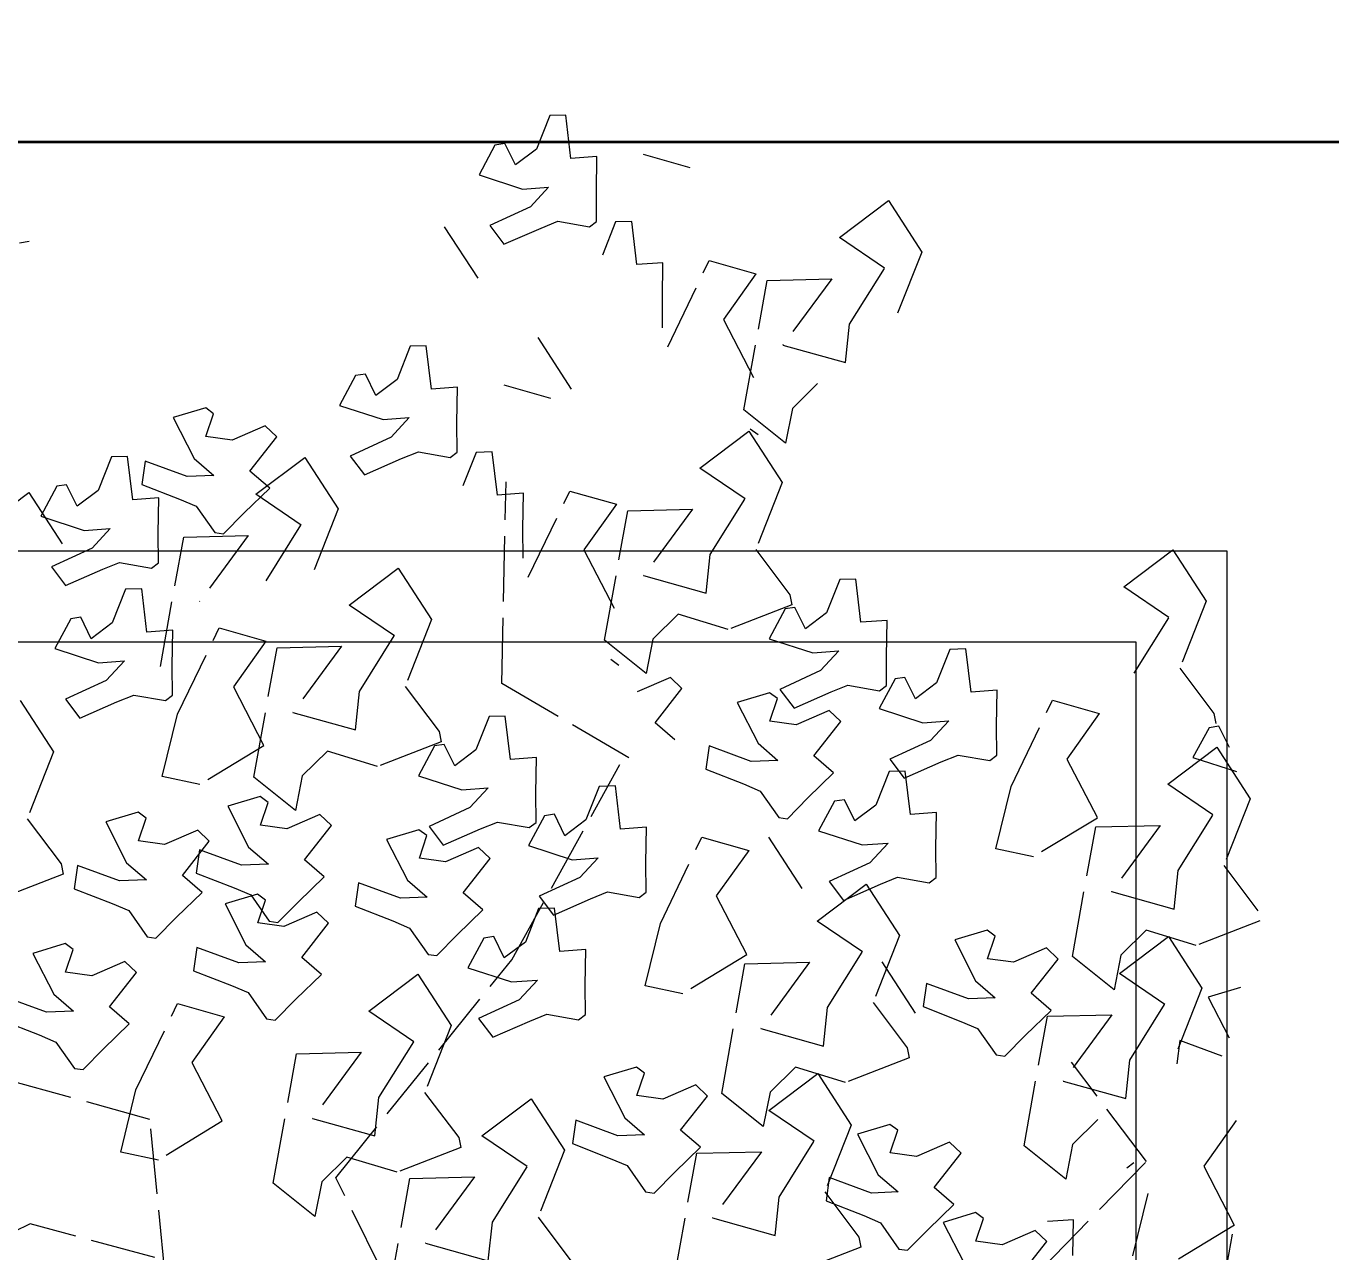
# Model space of a CAD drawing. Header units: inches. Extents: x -137722 to 81594, y -22256 to -1207.
# Drawn here: x -65954.49 to -65941.72, y -7467.38 to -7455.39 of the extents above; entities that cross this region are included whole.
import ezdxf

# ---------------------------------------------------------------- set-up
doc = ezdxf.new("R2010")
doc.units = ezdxf.units.IN
doc.header["$LTSCALE"] = 0.05
doc.header["$MEASUREMENT"] = 0
doc.header["$PDMODE"] = 3
doc.header["$PDSIZE"] = -4
doc.linetypes.add('ACAD_ISO02W100', pattern=[15, 12, -3])
doc.linetypes.add('DASHED2', pattern=[0.375, 0.25, -0.125])
doc.layers.get('Defpoints').update_dxf_attribs({"linetype": 'DASHED2'})
for name, color, linetype, lineweight in [('A-ELEVATION', 191, 'Continuous', 15), ('aceras', 31, 'Continuous', 5), ('WALL', 7, 'Continuous', 35)]:
    doc.layers.add(name, color=color, linetype=linetype, lineweight=lineweight)
doc.layers.add('A-TREES', color=84, linetype='Continuous', lineweight=0, transparency=0.6)
doc.layers.add('Civil Dimension - Text', color=7, linetype='Continuous')
doc.styles.add('9-128OF1-4', font='stylu.ttf')
doc.dimstyles.new('DIM 1-4', dxfattribs={"dimtxt": 3.0792, "dimasz": 1.82, "dimexe": 1.82, "dimexo": 0, "dimgap": 0.09, "dimtad": 0, "dimzin": 0, "dimdsep": 46, "dimlunit": 4, "dimtxsty": '9-128OF1-4', "dimblk": 'ARCHTICK', "dimcen": 1.8125, "dimdle": 1.82, "dimclrd": 8, "dimclre": 8, "dimadec": 0, "dimazin": 0, "dimtfac": 1, "dimtofl": 0, "dimtmove": 0, "dimatfit": 3, "dimldrblk": 'OPEN90', "dimfxl": 1, "dimtolj": 1, "dimtzin": 0, "dimlwd": -1, "dimarcsym": 0})

# ---------------------------------------------------------------- blocks, each defined once
blk = doc.blocks.new('A$C78ED2221')
at = {"layer": 'A-ELEVATION', "color": 6}
blk.add_lwpolyline([(0.8589, 3.6749), (0.8589, 1.8012), (2.7006, 1.8012), (2.7006, 3.6749)], close=True, dxfattribs=at)
at = {"layer": 'A-ELEVATION', "color": 1}
blk.add_lwpolyline([(0.9422, 3.5916), (0.9422, 1.8845), (2.6173, 1.8845), (2.6173, 3.5916)], close=True, dxfattribs=at)
at = {"layer": 'A-TREES', "color": 82, "linetype": 'ACAD_ISO02W100', "ltscale": 0.1}
for p, q in [((2.0846, 2.8971), (2.0157, 3.04)), ((2.1803, 2.7875), (2.2254, 2.9514)), ((2.7205, 2.9432), (2.7544, 2.8983)), ((2.2711, 2.9234), (2.2576, 2.8888)), ((2.2783, 2.882), (2.2925, 2.9205)), ((2.4048, 2.8668), (2.3823, 2.9253)), ((2.5638, 2.9063), (2.5167, 2.8757)), ((2.984, 2.8979), (2.9826, 2.907)), ((2.0538, 2.783), (2.0846, 2.8971)), ((2.3322, 2.8946), (2.2949, 2.8755)), ((2.3412, 2.865), (2.3322, 2.8946)), ((2.4554, 2.8999), (2.4141, 2.8688)), ((2.5167, 2.8757), (2.4554, 2.8999)), ((2.7544, 2.8983), (2.7073, 2.8677)), ((2.2576, 2.8888), (2.2511, 2.8736)), ((2.2793, 2.8574), (2.2783, 2.882)), ((2.7326, 2.8874), (2.7196, 2.8475)), ((2.7599, 2.8728), (2.7326, 2.8874)), ((2.2511, 2.8736), (2.227, 2.8566)), ((2.2949, 2.8755), (2.2793, 2.8574)), ((2.4141, 2.8688), (2.4048, 2.8668)), ((2.6113, 2.8745), (2.5984, 2.8346)), ((2.6386, 2.8599), (2.6113, 2.8745)), ((2.6862, 2.8776), (2.669, 2.8646)), ((2.7034, 2.8403), (2.6862, 2.8776)), ((2.7612, 2.8637), (2.7599, 2.8728)), ((2.227, 2.8566), (2.2259, 2.8487)), ((2.3117, 2.8407), (2.3151, 2.8646)), ((2.3151, 2.8646), (2.3357, 2.8576)), ((2.3357, 2.8576), (2.3412, 2.865)), ((2.3915, 2.8567), (2.378, 2.8221)), ((2.4128, 2.8537), (2.3915, 2.8567)), ((2.5649, 2.8647), (2.5477, 2.8517)), ((2.5821, 2.8274), (2.5649, 2.8647)), ((2.64, 2.8508), (2.6386, 2.8599)), ((2.669, 2.8646), (2.6839, 2.8306)), ((2.7417, 2.8541), (2.7612, 2.8637)), ((2.2259, 2.8487), (2.245, 2.8298)), ((2.3987, 2.8152), (2.4128, 2.8537)), ((2.5477, 2.8517), (2.5626, 2.8177)), ((2.6204, 2.8412), (2.64, 2.8508)), ((2.7196, 2.8475), (2.7214, 2.8237)), ((2.7562, 2.8348), (2.7417, 2.8541)), ((2.3249, 2.8105), (2.3117, 2.8407)), ((2.5984, 2.8346), (2.6002, 2.8108)), ((2.635, 2.8219), (2.6204, 2.8412)), ((2.7214, 2.8237), (2.7034, 2.8403)), ((2.7869, 2.8227), (2.7562, 2.8348)), ((2.245, 2.8298), (2.2677, 2.8064)), ((2.2677, 2.8064), (2.2833, 2.8245)), ((2.2833, 2.8245), (2.3147, 2.7998)), ((2.378, 2.8221), (2.3715, 2.8068)), ((2.4526, 2.8279), (2.4152, 2.8088)), ((2.4615, 2.7983), (2.4526, 2.8279)), ((2.6002, 2.8108), (2.5821, 2.8274)), ((2.6656, 2.8098), (2.635, 2.8219)), ((2.6839, 2.8306), (2.6901, 2.8152)), ((2.7872, 2.808), (2.7869, 2.8227)), ((2.1429, 2.7797), (2.1503, 2.8142)), ((2.1503, 2.8142), (2.2073, 2.8002)), ((2.3147, 2.7998), (2.3249, 2.8105)), ((2.3996, 2.7907), (2.3987, 2.8152)), ((2.4152, 2.8088), (2.3996, 2.7907)), ((2.5626, 2.8177), (2.5688, 2.8022)), ((2.666, 2.795), (2.6656, 2.8098)), ((2.6901, 2.8152), (2.685, 2.7861)), ((2.7476, 2.8032), (2.7872, 2.808)), ((2.2073, 2.8002), (2.2863, 2.7622)), ((2.3715, 2.8068), (2.3474, 2.7899)), ((2.4321, 2.774), (2.4354, 2.7979)), ((2.4354, 2.7979), (2.4561, 2.7909)), ((2.4561, 2.7909), (2.4615, 2.7983)), ((2.5688, 2.8022), (2.5638, 2.7732)), ((2.7494, 2.7794), (2.7476, 2.8032)), ((1.9627, 2.7662), (2.1803, 2.7875)), ((2.3474, 2.7899), (2.3462, 2.782)), ((2.6263, 2.7903), (2.666, 2.795)), ((2.6281, 2.7665), (2.6263, 2.7903)), ((2.685, 2.7861), (2.6898, 2.7797)), ((2.7617, 2.7949), (2.7482, 2.7603)), ((2.783, 2.7919), (2.7617, 2.7949)), ((2.7689, 2.7534), (2.783, 2.7919)), ((2.1785, 2.7212), (2.1429, 2.7797)), ((2.3462, 2.782), (2.3653, 2.7631)), ((2.4452, 2.7437), (2.4321, 2.774)), ((2.4868, 2.7416), (2.4942, 2.7761)), ((2.4942, 2.7761), (2.5512, 2.7621)), ((2.5638, 2.7732), (2.5686, 2.7668)), ((2.595, 2.7779), (2.7135, 2.7565)), ((2.6898, 2.7797), (2.7167, 2.7799)), ((2.7167, 2.7799), (2.7494, 2.7794)), ((2.2863, 2.7622), (2.2742, 2.7195)), ((2.3653, 2.7631), (2.3881, 2.7396)), ((2.5512, 2.7621), (2.6302, 2.7241)), ((2.5686, 2.7668), (2.5954, 2.767)), ((2.5954, 2.767), (2.6281, 2.7665)), ((2.7482, 2.7603), (2.7417, 2.745)), ((2.8228, 2.7661), (2.7854, 2.747)), ((2.8317, 2.7364), (2.8228, 2.7661)), ((2.2325, 2.7491), (2.1785, 2.7212)), ((2.2742, 2.7195), (2.2325, 2.7491)), ((2.3881, 2.7396), (2.4037, 2.7577)), ((2.4037, 2.7577), (2.435, 2.7331)), ((2.7135, 2.7565), (2.715, 2.6974)), ((2.7698, 2.7289), (2.7689, 2.7534)), ((2.3164, 2.7475), (2.3028, 2.7129)), ((2.3377, 2.7445), (2.3164, 2.7475)), ((2.3235, 2.706), (2.3377, 2.7445)), ((2.4058, 2.745), (2.3923, 2.7104)), ((2.4271, 2.742), (2.4058, 2.745)), ((2.413, 2.7035), (2.4271, 2.742)), ((2.435, 2.7331), (2.4452, 2.7437)), ((2.5223, 2.6831), (2.4868, 2.7416)), ((2.715, 2.6974), (2.6543, 2.7421)), ((2.7417, 2.745), (2.7176, 2.7281)), ((2.7854, 2.747), (2.7698, 2.7289)), ((2.8023, 2.7122), (2.8056, 2.7361)), ((2.8056, 2.7361), (2.8263, 2.7291)), ((2.8263, 2.7291), (2.8317, 2.7364)), ((2.6302, 2.7241), (2.6181, 2.6814)), ((2.7176, 2.7281), (2.7164, 2.7202)), ((2.3028, 2.7129), (2.2963, 2.6976)), ((2.3775, 2.7187), (2.3401, 2.6996)), ((2.3864, 2.689), (2.3775, 2.7187)), ((2.4669, 2.7161), (2.4295, 2.6971)), ((2.4758, 2.6865), (2.4669, 2.7161)), ((2.7164, 2.7202), (2.7355, 2.7013)), ((2.8154, 2.6819), (2.8023, 2.7122)), ((2.3245, 2.6815), (2.3235, 2.706)), ((2.3923, 2.7104), (2.3858, 2.6951)), ((2.4139, 2.679), (2.413, 2.7035)), ((2.5763, 2.711), (2.5223, 2.6831)), ((2.6181, 2.6814), (2.5763, 2.711)), ((2.7355, 2.7013), (2.7583, 2.6778)), ((2.2963, 2.6976), (2.2722, 2.6807)), ((2.3401, 2.6996), (2.3245, 2.6815)), ((2.357, 2.6648), (2.3603, 2.6887)), ((2.3603, 2.6887), (2.381, 2.6817)), ((2.3858, 2.6951), (2.3617, 2.6782)), ((2.381, 2.6817), (2.3864, 2.689)), ((2.4295, 2.6971), (2.4139, 2.679)), ((2.463, 2.6542), (2.4935, 2.6923)), ((2.4935, 2.6923), (2.612, 2.671)), ((2.7244, 2.6491), (2.7526, 2.6905)), ((2.7526, 2.6905), (2.7864, 2.6456)), ((2.7583, 2.6778), (2.7739, 2.6959)), ((2.7739, 2.6959), (2.8052, 2.6713)), ((2.2722, 2.6807), (2.2711, 2.6728)), ((2.3617, 2.6782), (2.3605, 2.6702)), ((2.4464, 2.6622), (2.4497, 2.6862)), ((2.4497, 2.6862), (2.4704, 2.6792)), ((2.4704, 2.6792), (2.4758, 2.6865)), ((2.6735, 2.6811), (2.7244, 2.6491)), ((2.8052, 2.6713), (2.8154, 2.6819)), ((2.0913, 2.6363), (2.1218, 2.6745)), ((2.1218, 2.6745), (2.2404, 2.6532)), ((2.2711, 2.6728), (2.2902, 2.6539)), ((2.3701, 2.6345), (2.357, 2.6648)), ((2.3605, 2.6702), (2.3796, 2.6514)), ((2.612, 2.671), (2.6135, 2.6119)), ((2.2404, 2.6532), (2.2419, 2.594)), ((2.2902, 2.6539), (2.313, 2.6304)), ((2.4595, 2.632), (2.4464, 2.6622)), ((2.4947, 2.648), (2.463, 2.6542)), ((2.5528, 2.6566), (2.5368, 2.5992)), ((2.6135, 2.6119), (2.5528, 2.6566)), ((2.313, 2.6304), (2.3286, 2.6485)), ((2.3286, 2.6485), (2.3599, 2.6239)), ((2.3796, 2.6514), (2.4024, 2.6279)), ((2.4024, 2.6279), (2.418, 2.646)), ((2.418, 2.646), (2.4493, 2.6213)), ((2.5174, 2.6248), (2.4947, 2.648)), ((2.7864, 2.6456), (2.7393, 2.615)), ((2.123, 2.6301), (2.0913, 2.6363)), ((2.1458, 2.607), (2.123, 2.6301)), ((2.1811, 2.6387), (2.1651, 2.5814)), ((2.2419, 2.594), (2.1811, 2.6387)), ((2.3599, 2.6239), (2.3701, 2.6345)), ((2.4493, 2.6213), (2.4595, 2.632)), ((2.7393, 2.615), (2.678, 2.6392)), ((1.9758, 2.5423), (2.1269, 2.6173)), ((2.1269, 2.6173), (2.3265, 2.4561)), ((2.5035, 2.5791), (2.5174, 2.6248)), ((2.1318, 2.5612), (2.1458, 2.607)), ((2.623, 2.5636), (2.6511, 2.605)), ((2.6511, 2.605), (2.685, 2.5601)), ((2.834, 2.6138), (2.821, 2.5739)), ((2.8613, 2.5992), (2.834, 2.6138)), ((2.3755, 2.5996), (2.362, 2.565)), ((2.3968, 2.5966), (2.3755, 2.5996)), ((2.3827, 2.5581), (2.3968, 2.5966)), ((2.5368, 2.5992), (2.572, 2.5955)), ((2.572, 2.5955), (2.623, 2.5636)), ((2.7876, 2.604), (2.7704, 2.591)), ((2.8048, 2.5667), (2.7876, 2.604)), ((2.8626, 2.5902), (2.8613, 2.5992)), ((2.1651, 2.5814), (2.2003, 2.5777)), ((2.2513, 2.5457), (2.2795, 2.5871)), ((2.2795, 2.5871), (2.3133, 2.5422)), ((2.7704, 2.591), (2.7853, 2.557)), ((2.8431, 2.5805), (2.8626, 2.5902)), ((2.0076, 2.5707), (2.1261, 2.5494)), ((2.2003, 2.5777), (2.2513, 2.5457)), ((2.4366, 2.5707), (2.3992, 2.5517)), ((2.4455, 2.5411), (2.4366, 2.5707)), ((2.526, 2.5207), (2.5035, 2.5791)), ((2.821, 2.5739), (2.8228, 2.5501)), ((2.8576, 2.5612), (2.8431, 2.5805)), ((2.1544, 2.5028), (2.1318, 2.5612)), ((2.362, 2.565), (2.3554, 2.5497)), ((2.3836, 2.5336), (2.3827, 2.5581)), ((2.685, 2.5601), (2.6379, 2.5295)), ((2.7853, 2.557), (2.7915, 2.5416)), ((2.8228, 2.5501), (2.8048, 2.5667)), ((2.8883, 2.5491), (2.8576, 2.5612)), ((2.1261, 2.5494), (2.1276, 2.4903)), ((2.3554, 2.5497), (2.3313, 2.5328)), ((2.3992, 2.5517), (2.3836, 2.5336)), ((2.5766, 2.5537), (2.5353, 2.5226)), ((2.6379, 2.5295), (2.5766, 2.5537)), ((2.8886, 2.5344), (2.8883, 2.5491)), ((2.0669, 2.535), (2.0509, 2.4776)), ((2.1276, 2.4903), (2.0669, 2.535)), ((2.2049, 2.5359), (2.1637, 2.5047)), ((2.2662, 2.5117), (2.2049, 2.5359)), ((2.3133, 2.5422), (2.2662, 2.5117)), ((2.4161, 2.5168), (2.4194, 2.5407)), ((2.4194, 2.5407), (2.4401, 2.5338)), ((2.4401, 2.5338), (2.4455, 2.5411)), ((2.4949, 2.5416), (2.482, 2.5017)), ((2.5222, 2.5269), (2.4949, 2.5416)), ((2.7915, 2.5416), (2.7864, 2.5126)), ((2.849, 2.5297), (2.8886, 2.5344)), ((2.3313, 2.5328), (2.3302, 2.5248)), ((2.3302, 2.5248), (2.3493, 2.506)), ((2.4485, 2.5318), (2.4313, 2.5188)), ((2.4657, 2.4945), (2.4485, 2.5318)), ((2.5236, 2.5179), (2.5222, 2.5269)), ((2.5353, 2.5226), (2.526, 2.5207)), ((2.8508, 2.5058), (2.849, 2.5297)), ((2.4292, 2.4866), (2.4161, 2.5168)), ((2.4313, 2.5188), (2.4462, 2.4848)), ((2.504, 2.5083), (2.5236, 2.5179)), ((2.7864, 2.5126), (2.7913, 2.5062)), ((2.9975, 2.5179), (2.9504, 2.4873)), ((2.1637, 2.5047), (2.1544, 2.5028)), ((2.3493, 2.506), (2.3721, 2.4825)), ((2.3721, 2.4825), (2.3877, 2.5006)), ((2.3877, 2.5006), (2.419, 2.4759)), ((2.482, 2.5017), (2.4838, 2.4778)), ((2.5186, 2.489), (2.504, 2.5083)), ((2.791, 2.4887), (2.7604, 2.5008)), ((2.7913, 2.5062), (2.8181, 2.5063)), ((2.8181, 2.5063), (2.8508, 2.5058)), ((2.2726, 2.4865), (2.2554, 2.4736)), ((2.2898, 2.4493), (2.2726, 2.4865)), ((2.319, 2.4964), (2.3061, 2.4565)), ((2.3463, 2.4817), (2.319, 2.4964)), ((2.419, 2.4759), (2.4292, 2.4866)), ((2.4838, 2.4778), (2.4657, 2.4945)), ((2.5492, 2.4769), (2.5186, 2.489)), ((2.7914, 2.474), (2.791, 2.4887)), ((3.0451, 2.4861), (3.0321, 2.4462)), ((3.0724, 2.4715), (3.0451, 2.4861)), ((2.0509, 2.4776), (2.0861, 2.4739)), ((2.0861, 2.4739), (2.137, 2.442)), ((2.137, 2.442), (2.1652, 2.4834)), ((2.1652, 2.4834), (2.199, 2.4385)), ((2.2554, 2.4736), (2.2703, 2.4395)), ((2.3476, 2.4727), (2.3463, 2.4817)), ((2.4462, 2.4848), (2.4524, 2.4693)), ((2.5496, 2.4621), (2.5492, 2.4769)), ((2.7518, 2.4693), (2.7914, 2.474)), ((2.9987, 2.4763), (2.9815, 2.4633)), ((3.0159, 2.439), (2.9987, 2.4763)), ((2.3281, 2.463), (2.3476, 2.4727)), ((2.3426, 2.4437), (2.3281, 2.463)), ((2.4524, 2.4693), (2.4474, 2.4403)), ((2.5099, 2.4574), (2.5496, 2.4621)), ((2.5113, 2.3488), (2.5794, 2.4651)), ((2.5794, 2.4651), (2.7639, 2.4614)), ((2.7535, 2.4454), (2.7518, 2.4693)), ((2.8529, 2.4634), (2.8407, 2.4207)), ((2.9815, 2.4633), (2.9964, 2.4293)), ((3.0542, 2.4528), (3.0737, 2.4625)), ((3.0737, 2.4625), (3.0724, 2.4715)), ((2.3078, 2.4326), (2.2898, 2.4493)), ((2.3061, 2.4565), (2.3078, 2.4326)), ((2.3265, 2.4561), (2.5051, 2.3571)), ((2.5117, 2.4336), (2.5099, 2.4574)), ((3.0687, 2.4335), (3.0542, 2.4528)), ((2.199, 2.4385), (2.152, 2.4079)), ((2.2703, 2.4395), (2.2765, 2.4241)), ((2.3733, 2.4317), (2.3426, 2.4437)), ((2.4309, 2.4408), (2.418, 2.4009)), ((2.4582, 2.4262), (2.4309, 2.4408)), ((2.4474, 2.4403), (2.4522, 2.4339)), ((2.6766, 2.441), (2.7556, 2.403)), ((2.694, 2.4458), (2.7209, 2.4459)), ((2.7209, 2.4459), (2.7535, 2.4454)), ((3.0339, 2.4224), (3.0159, 2.439)), ((3.0321, 2.4462), (3.0339, 2.4224)), ((2.0906, 2.4321), (2.0494, 2.401)), ((2.152, 2.4079), (2.0906, 2.4321)), ((2.3845, 2.431), (2.3674, 2.418)), ((2.3736, 2.4169), (2.3733, 2.4317)), ((2.4018, 2.3937), (2.3845, 2.431)), ((2.4522, 2.4339), (2.479, 2.4341)), ((2.4596, 2.4171), (2.4582, 2.4262)), ((2.479, 2.4341), (2.5117, 2.4336)), ((2.8961, 2.4324), (2.849, 2.4018)), ((2.9964, 2.4293), (3.0026, 2.4139)), ((3.0994, 2.4214), (3.0687, 2.4335)), ((2.2765, 2.4241), (2.2714, 2.3951)), ((2.334, 2.4122), (2.3736, 2.4169)), ((2.3674, 2.418), (2.3823, 2.384)), ((2.44, 2.4075), (2.4596, 2.4171)), ((3.0026, 2.4139), (2.9975, 2.3849)), ((3.0997, 2.4067), (3.0994, 2.4214)), ((2.3358, 2.3883), (2.334, 2.4122)), ((2.4546, 2.3882), (2.44, 2.4075)), ((2.7556, 2.403), (2.7435, 2.3603)), ((3.0601, 2.4019), (3.0997, 2.4067)), ((3.0619, 2.3781), (3.0601, 2.4019)), ((2.1581, 2.4005), (2.1446, 2.3659)), ((2.1794, 2.3975), (2.1581, 2.4005)), ((2.1653, 2.359), (2.1794, 2.3975)), ((2.2714, 2.3951), (2.2763, 2.3887)), ((2.4198, 2.3771), (2.4018, 2.3937)), ((2.418, 2.4009), (2.4198, 2.3771)), ((2.7017, 2.39), (2.6477, 2.3621)), ((2.7435, 2.3603), (2.7017, 2.39)), ((2.2763, 2.3887), (2.3031, 2.3889)), ((2.3031, 2.3889), (2.3358, 2.3883)), ((2.3823, 2.384), (2.3885, 2.3685)), ((2.4852, 2.3761), (2.4546, 2.3882)), ((2.9975, 2.3849), (3.0024, 2.3785)), ((3.0024, 2.3785), (3.0292, 2.3786)), ((3.0292, 2.3786), (3.0619, 2.3781)), ((2.1446, 2.3659), (2.138, 2.3506)), ((2.2192, 2.3717), (2.1818, 2.3526)), ((2.2281, 2.342), (2.2192, 2.3717)), ((2.3885, 2.3685), (2.3834, 2.3395)), ((2.4856, 2.3613), (2.4852, 2.3761)), ((2.5884, 2.3331), (2.6189, 2.3713)), ((2.6189, 2.3713), (2.7374, 2.35)), ((3.0021, 2.361), (2.9715, 2.3731)), ((2.1662, 2.3345), (2.1653, 2.359)), ((2.446, 2.3566), (2.4856, 2.3613)), ((2.4477, 2.3328), (2.446, 2.3566)), ((2.5958, 2.3581), (2.6012, 2.3654)), ((3.0025, 2.3463), (3.0021, 2.361)), ((2.138, 2.3506), (2.1139, 2.3337)), ((2.1818, 2.3526), (2.1662, 2.3345)), ((2.1987, 2.3178), (2.202, 2.3417)), ((2.202, 2.3417), (2.2227, 2.3347)), ((2.2227, 2.3347), (2.2281, 2.342)), ((2.7374, 2.35), (2.7389, 2.2908)), ((2.9629, 2.3416), (3.0025, 2.3463)), ((2.1139, 2.3337), (2.1128, 2.3258)), ((2.2953, 2.2995), (2.3026, 2.334)), ((2.3026, 2.334), (2.3597, 2.3199)), ((2.3834, 2.3395), (2.3882, 2.3331)), ((2.3882, 2.3331), (2.4151, 2.3333)), ((2.4151, 2.3333), (2.4477, 2.3328)), ((2.5849, 2.3109), (2.5718, 2.3412)), ((2.6201, 2.3269), (2.5884, 2.3331)), ((2.6782, 2.3355), (2.6622, 2.2782)), ((2.7389, 2.2908), (2.6782, 2.3355)), ((2.9646, 2.3177), (2.9629, 2.3416)), ((3.064, 2.3357), (3.0518, 2.293)), ((2.1128, 2.3258), (2.1319, 2.3069)), ((2.2118, 2.2875), (2.1987, 2.3178)), ((2.3597, 2.3199), (2.4387, 2.282)), ((2.5278, 2.3068), (2.5434, 2.3249)), ((2.5434, 2.3249), (2.5748, 2.3003)), ((2.6429, 2.3038), (2.6201, 2.3269)), ((2.9051, 2.3181), (2.932, 2.3182)), ((2.932, 2.3182), (2.9646, 2.3177)), ((2.0307, 2.3081), (2.1492, 2.2868)), ((2.1319, 2.3069), (2.1547, 2.2834)), ((2.5748, 2.3003), (2.5849, 2.3109)), ((2.8877, 2.3133), (2.9667, 2.2753)), ((2.1547, 2.2834), (2.1703, 2.3015)), ((2.1703, 2.3015), (2.2016, 2.2769)), ((2.3308, 2.241), (2.2953, 2.2995)), ((2.6289, 2.258), (2.6429, 2.3038)), ((2.1492, 2.2868), (2.1507, 2.2276)), ((2.2016, 2.2769), (2.2118, 2.2875)), ((2.4387, 2.282), (2.4265, 2.2392)), ((2.7484, 2.2425), (2.7765, 2.2839)), ((2.7765, 2.2839), (2.8104, 2.239)), ((2.09, 2.2724), (2.074, 2.215)), ((2.1507, 2.2276), (2.09, 2.2724)), ((2.5009, 2.2785), (2.4874, 2.2439)), ((2.5222, 2.2755), (2.5009, 2.2785)), ((2.5081, 2.237), (2.5222, 2.2755)), ((2.6622, 2.2782), (2.6974, 2.2745)), ((2.6974, 2.2745), (2.7484, 2.2425)), ((2.9667, 2.2753), (2.9546, 2.2326)), ((2.1736, 2.2258), (2.2041, 2.2639)), ((2.2041, 2.2639), (2.3226, 2.2426)), ((2.3848, 2.2689), (2.3308, 2.241)), ((2.4265, 2.2392), (2.3848, 2.2689)), ((2.6514, 2.1996), (2.6289, 2.258)), ((2.9128, 2.2623), (2.8588, 2.2344)), ((2.9546, 2.2326), (2.9128, 2.2623)), ((2.562, 2.2497), (2.5246, 2.2306)), ((2.5709, 2.22), (2.562, 2.2497)), ((2.3226, 2.2426), (2.3241, 2.1834)), ((2.4874, 2.2439), (2.4809, 2.2286)), ((2.509, 2.2125), (2.5081, 2.237)), ((2.8104, 2.239), (2.7633, 2.2085)), ((2.7995, 2.2054), (2.83, 2.2436)), ((2.8069, 2.2304), (2.8123, 2.2377)), ((2.83, 2.2436), (2.9485, 2.2223)), ((2.2053, 2.2195), (2.1736, 2.2258)), ((2.2634, 2.2281), (2.2474, 2.1708)), ((2.3241, 2.1834), (2.2634, 2.2281)), ((2.4809, 2.2286), (2.4568, 2.2117)), ((2.5246, 2.2306), (2.509, 2.2125)), ((2.702, 2.2327), (2.6607, 2.2015)), ((2.7633, 2.2085), (2.702, 2.2327)), ((2.9485, 2.2223), (2.95, 2.1631)), ((2.074, 2.215), (2.1092, 2.2113)), ((2.1092, 2.2113), (2.1602, 2.1793)), ((2.1602, 2.1793), (2.1883, 2.2208)), ((2.1883, 2.2208), (2.2222, 2.1759)), ((2.2281, 2.1964), (2.2053, 2.2195)), ((2.4387, 2.2212), (2.3916, 2.1906)), ((2.4568, 2.2117), (2.4556, 2.2038)), ((2.5415, 2.1958), (2.5448, 2.2197)), ((2.5448, 2.2197), (2.5655, 2.2127)), ((2.5739, 2.2107), (2.5568, 2.1977)), ((2.5655, 2.2127), (2.5709, 2.22)), ((2.5912, 2.1734), (2.5739, 2.2107)), ((2.6203, 2.2205), (2.6074, 2.1806)), ((2.6476, 2.2059), (2.6203, 2.2205)), ((2.4556, 2.2038), (2.4747, 2.1849)), ((2.649, 2.1969), (2.6476, 2.2059)), ((2.6607, 2.2015), (2.6514, 2.1996)), ((2.8312, 2.1992), (2.7995, 2.2054)), ((2.854, 2.1761), (2.8312, 2.1992)), ((2.8893, 2.2078), (2.8733, 2.1505)), ((2.95, 2.1631), (2.8893, 2.2078)), ((2.0632, 2.1364), (2.0407, 2.1948)), ((2.2141, 2.1506), (2.2281, 2.1964)), ((2.5546, 2.1655), (2.5415, 2.1958)), ((2.5568, 2.1977), (2.5717, 2.1637)), ((2.6294, 2.1872), (2.649, 2.1969)), ((2.644, 2.1679), (2.6294, 2.1872)), ((2.2222, 2.1759), (2.1751, 2.1453)), ((2.3336, 2.1351), (2.3617, 2.1766)), ((2.3617, 2.1766), (2.3956, 2.1317)), ((2.4444, 2.1753), (2.4315, 2.1354)), ((2.4717, 2.1607), (2.4444, 2.1753)), ((2.4747, 2.1849), (2.4975, 2.1614)), ((2.4975, 2.1614), (2.5131, 2.1795)), ((2.5131, 2.1795), (2.5445, 2.1548)), ((2.6074, 2.1806), (2.6092, 2.1568)), ((2.1138, 2.1695), (2.0725, 2.1384)), ((2.1057, 2.1684), (2.0922, 2.1338)), ((2.127, 2.1654), (2.1057, 2.1684)), ((2.1128, 2.1269), (2.127, 2.1654)), ((2.1751, 2.1453), (2.1138, 2.1695)), ((2.2474, 2.1708), (2.2826, 2.1671)), ((2.2826, 2.1671), (2.3336, 2.1351)), ((2.398, 2.1655), (2.3808, 2.1525)), ((2.4152, 2.1282), (2.398, 2.1655)), ((2.5445, 2.1548), (2.5546, 2.1655)), ((2.5717, 2.1637), (2.5779, 2.1483)), ((2.6092, 2.1568), (2.5912, 2.1734)), ((2.6746, 2.1558), (2.644, 2.1679)), ((2.2366, 2.0922), (2.2141, 2.1506)), ((2.3808, 2.1525), (2.3957, 2.1185)), ((2.4535, 2.142), (2.473, 2.1516)), ((2.473, 2.1516), (2.4717, 2.1607)), ((2.675, 2.1411), (2.6746, 2.1558)), ((2.9595, 2.1148), (2.9876, 2.1562)), ((2.9876, 2.1562), (3.0215, 2.1113)), ((2.1668, 2.1396), (2.1294, 2.1205)), ((2.1757, 2.1099), (2.1668, 2.1396)), ((2.468, 2.1227), (2.4535, 2.142)), ((2.5779, 2.1483), (2.5728, 2.1193)), ((2.6354, 2.1364), (2.675, 2.1411)), ((2.8733, 2.1505), (2.9085, 2.1468)), ((2.9085, 2.1468), (2.9595, 2.1148)), ((2.0725, 2.1384), (2.0632, 2.1364)), ((2.0922, 2.1338), (2.0856, 2.1185)), ((2.1138, 2.1024), (2.1128, 2.1269)), ((2.3956, 2.1317), (2.3485, 2.1011)), ((2.4332, 2.1116), (2.4152, 2.1282)), ((2.4315, 2.1354), (2.4332, 2.1116)), ((2.6371, 2.1125), (2.6354, 2.1364)), ((2.0856, 2.1185), (2.0615, 2.1016)), ((2.1294, 2.1205), (2.1138, 2.1024)), ((2.2872, 2.1253), (2.2459, 2.0942)), ((2.3245, 2.1174), (2.2774, 2.0869)), ((2.3485, 2.1011), (2.2872, 2.1253)), ((2.3957, 2.1185), (2.4019, 2.103)), ((2.4987, 2.1106), (2.468, 2.1227)), ((2.5564, 2.1197), (2.5434, 2.0798)), ((2.5836, 2.1051), (2.5564, 2.1197)), ((2.5728, 2.1193), (2.5776, 2.1129)), ((2.1463, 2.0856), (2.1496, 2.1096)), ((2.1496, 2.1096), (2.1703, 2.1026)), ((2.1703, 2.1026), (2.1757, 2.1099)), ((2.4019, 2.103), (2.3968, 2.074)), ((2.51, 2.1099), (2.4928, 2.0969)), ((2.4991, 2.0958), (2.4987, 2.1106)), ((2.5272, 2.0727), (2.51, 2.1099)), ((2.5776, 2.1129), (2.6045, 2.113)), ((2.585, 2.0961), (2.5836, 2.1051)), ((2.6045, 2.113), (2.6371, 2.1125)), ((2.9744, 2.0808), (2.9131, 2.105)), ((3.0215, 2.1113), (2.9744, 2.0808)), ((2.0615, 2.1016), (2.0604, 2.0937)), ((2.0604, 2.0937), (2.0795, 2.0748)), ((2.2459, 2.0942), (2.2366, 2.0922)), ((2.4594, 2.0911), (2.4991, 2.0958)), ((2.4612, 2.0673), (2.4594, 2.0911)), ((2.4928, 2.0969), (2.5077, 2.0629)), ((2.5654, 2.0864), (2.585, 2.0961)), ((2.1594, 2.0554), (2.1463, 2.0856)), ((2.2835, 2.0795), (2.27, 2.0449)), ((2.3048, 2.0765), (2.2835, 2.0795)), ((2.5434, 2.0798), (2.5452, 2.056)), ((2.58, 2.0671), (2.5654, 2.0864)), ((2.0795, 2.0748), (2.1023, 2.0513)), ((2.1023, 2.0513), (2.1179, 2.0694)), ((2.1179, 2.0694), (2.1492, 2.0447)), ((2.2907, 2.038), (2.3048, 2.0765)), ((2.3968, 2.074), (2.4017, 2.0676)), ((2.4017, 2.0676), (2.4285, 2.0678)), ((2.4285, 2.0678), (2.4612, 2.0673)), ((2.5452, 2.056), (2.5272, 2.0727)), ((2.6106, 2.055), (2.58, 2.0671)), ((2.086, 2.0611), (2.0486, 2.042)), ((2.0949, 2.0314), (2.086, 2.0611)), ((2.1492, 2.0447), (2.1594, 2.0554)), ((2.5077, 2.0629), (2.5139, 2.0475)), ((2.611, 2.0403), (2.6106, 2.055)), ((2.27, 2.0449), (2.2635, 2.0296)), ((2.3446, 2.0506), (2.3072, 2.0315)), ((2.3535, 2.021), (2.3446, 2.0506)), ((2.5139, 2.0475), (2.5088, 2.0185)), ((2.0654, 2.0072), (2.0688, 2.0311)), ((2.0688, 2.0311), (2.0895, 2.0241)), ((2.0895, 2.0241), (2.0949, 2.0314)), ((2.2916, 2.0134), (2.2907, 2.038)), ((2.3072, 2.0315), (2.2916, 2.0134)), ((2.5714, 2.0356), (2.611, 2.0403)), ((2.5732, 2.0117), (2.5714, 2.0356)), ((2.2635, 2.0296), (2.2394, 2.0126)), ((2.3241, 1.9967), (2.3274, 2.0206)), ((2.3274, 2.0206), (2.3481, 2.0136)), ((2.3481, 2.0136), (2.3535, 2.021)), ((2.0786, 1.9769), (2.0654, 2.0072)), ((2.2394, 2.0126), (2.2382, 2.0047)), ((2.4207, 1.9785), (2.428, 2.0129)), ((2.428, 2.0129), (2.4851, 1.9989)), ((2.5088, 2.0185), (2.5136, 2.0121)), ((2.5136, 2.0121), (2.5405, 2.0122)), ((2.5405, 2.0122), (2.5732, 2.0117)), ((2.2382, 2.0047), (2.2573, 1.9858)), ((2.3372, 1.9665), (2.3241, 1.9967)), ((2.4851, 1.9989), (2.5641, 1.9609)), ((2.037, 1.9909), (2.0684, 1.9663)), ((2.1256, 1.9489), (2.1561, 1.9871)), ((2.1561, 1.9871), (2.2747, 1.9657)), ((2.2573, 1.9858), (2.2801, 1.9624)), ((2.0684, 1.9663), (2.0786, 1.9769)), ((2.2801, 1.9624), (2.2957, 1.9805)), ((2.2957, 1.9805), (2.3271, 1.9558)), ((2.4562, 1.9199), (2.4207, 1.9785)), ((2.044, 1.9702), (2.1417, 1.875)), ((2.0884, 1.9419), (2.0867, 1.9657)), ((2.2747, 1.9657), (2.2761, 1.9066)), ((2.3271, 1.9558), (2.3372, 1.9665)), ((2.5641, 1.9609), (2.552, 1.9182)), ((2.1573, 1.9427), (2.1256, 1.9489)), ((2.2154, 1.9513), (2.1994, 1.8939)), ((2.2761, 1.9066), (2.2154, 1.9513)), ((2.5102, 1.9478), (2.4562, 1.9199)), ((2.552, 1.9182), (2.5102, 1.9478)), ((2.0557, 1.9424), (2.0884, 1.9419)), ((2.1417, 1.875), (2.2327, 1.9437)), ((2.1801, 1.9196), (2.1573, 1.9427)), ((2.299, 1.9047), (2.3295, 1.9428)), ((2.3295, 1.9428), (2.4481, 1.9215)), ((2.4481, 1.9215), (2.4495, 1.8624)), ((2.2856, 1.8583), (2.3137, 1.8997)), ((2.3307, 1.8985), (2.299, 1.9047)), ((2.3137, 1.8997), (2.3476, 1.8548)), ((2.3888, 1.9071), (2.3728, 1.8497)), ((2.4495, 1.8624), (2.3888, 1.9071)), ((2.136, 1.8931), (2.1408, 1.8867)), ((2.1994, 1.8939), (2.2346, 1.8902)), ((2.2346, 1.8902), (2.2856, 1.8583)), ((2.3535, 1.8753), (2.3307, 1.8985)), ((2.6397, 1.8544), (2.6678, 1.8958)), ((2.6678, 1.8958), (2.7017, 1.8509)), ((2.0553, 1.8875), (2.1123, 1.8735)), ((2.5887, 1.8863), (2.6397, 1.8544)), ((2.3395, 1.8296), (2.3535, 1.8753)), ((2.0834, 1.7945), (2.0479, 1.853)), ((2.3476, 1.8548), (2.3005, 1.8242)), ((2.459, 1.8141), (2.4871, 1.8555)), ((2.4871, 1.8555), (2.521, 1.8106)), ((2.2524, 1.8444), (2.2311, 1.8473)), ((2.2383, 1.8058), (2.2524, 1.8444)), ((2.3005, 1.8242), (2.2392, 1.8484)), ((2.3728, 1.8497), (2.408, 1.846)), ((2.408, 1.846), (2.459, 1.8141)), ((2.5933, 1.8445), (2.552, 1.8134)), ((2.6546, 1.8203), (2.5933, 1.8445)), ((2.7017, 1.8509), (2.6546, 1.8203)), ((2.362, 1.7712), (2.3395, 1.8296)), ((2.5117, 1.8324), (2.4987, 1.7925)), ((2.5389, 1.8177), (2.5117, 1.8324)), ((1.9567, 1.8174), (2.0753, 1.7961)), ((2.1374, 1.8224), (2.0834, 1.7945)), ((2.1792, 1.7928), (2.1374, 1.8224)), ((2.2922, 1.8185), (2.2548, 1.7994)), ((2.3011, 1.7889), (2.2922, 1.8185)), ((2.5403, 1.8087), (2.5389, 1.8177)), ((2.4126, 1.8042), (2.3713, 1.7731)), ((2.4739, 1.78), (2.4126, 1.8042)), ((2.521, 1.8106), (2.4739, 1.78)), ((2.5207, 1.799), (2.5403, 1.8087)), ((2.552, 1.8134), (2.5427, 1.8115))]:
    blk.add_line(p, q, dxfattribs=at)
blk = doc.blocks.new('_ArchTick')
at = {"color": 0, "const_width": 0.15}
blk.add_lwpolyline([(-0.5, -0.5), (0.5, 0.5)], dxfattribs=at)
blk = doc.blocks.new('*D148')
at = {"layer": 'Civil Dimension - Text', "color": 8, "lineweight": -2, "ltscale": 50, "transparency": 16777216}
for p, q in [((-65984.283, -7465.525), (-65984.283, -7429.241)), ((-65837.283, -7456.525), (-65837.283, -7429.241))]:
    blk.add_line(p, q, dxfattribs=at)
at = {"layer": 'Civil Dimension - Text', "color": 8, "ltscale": 50, "transparency": 16777216}
for p, q in [((-65986.103, -7431.061), (-65918.135, -7431.061)), ((-65835.463, -7431.061), (-65903.431, -7431.061))]:
    blk.add_line(p, q, dxfattribs=at)
at = {"layer": 'Defpoints', "color": 0, "ltscale": 50, "transparency": 16777216}
for p in [(-65837.283, -7431.061), (-65837.283, -7456.525), (-65984.283, -7465.525)]:
    blk.add_point(p, dxfattribs=at)
at = {"layer": 'Civil Dimension - Text', "color": 8, "ltscale": 50, "transparency": 16777216, "xscale": 1.82, "yscale": 1.82, "zscale": 1.82, "rotation": 180}
blk.add_blockref('_ArchTick', (-65984.283, -7431.061), dxfattribs=at)
at = {"layer": 'Civil Dimension - Text', "color": 8, "ltscale": 50, "transparency": 16777216, "xscale": 1.82, "yscale": 1.82, "zscale": 1.82}
blk.add_blockref('_ArchTick', (-65837.283, -7431.061), dxfattribs=at)
at = {"layer": 'Civil Dimension - Text', "color": 0, "ltscale": 50, "transparency": 16777216, "insert": (-65910.783, -7431.061), "char_height": 4, "attachment_point": 5, "style": '9-128OF1-4'}
blk.add_mtext('\\A1;12\'-3"', dxfattribs=at)
blk = doc.blocks.new('_Open90')
at = {"color": 0, "linetype": 'ByBlock', "lineweight": -2}
for p, q in [((-0.5, 0.5), (0, 0)), ((0, 0), (-1, 0)), ((0, 0), (-0.5, -0.5))]:
    blk.add_line(p, q, dxfattribs=at)
blk = doc.blocks.new('*D151')
at = {"layer": 'Civil Dimension - Text', "color": 8, "lineweight": -2, "ltscale": 50, "transparency": 16777216}
for p, q in [((-65984.283, -7465.525), (-65984.283, -7417.874)), ((-65573.033, -7465.525), (-65573.033, -7417.874))]:
    blk.add_line(p, q, dxfattribs=at)
at = {"layer": 'Civil Dimension - Text', "color": 8, "ltscale": 50, "transparency": 16777216}
for p, q in [((-65986.103, -7419.694), (-65789.406, -7419.694)), ((-65571.213, -7419.694), (-65767.91, -7419.694))]:
    blk.add_line(p, q, dxfattribs=at)
at = {"layer": 'Defpoints', "color": 0, "ltscale": 50, "transparency": 16777216}
for p in [(-65573.033, -7419.694), (-65984.283, -7465.525), (-65573.033, -7465.525)]:
    blk.add_point(p, dxfattribs=at)
at = {"layer": 'Civil Dimension - Text', "color": 8, "ltscale": 50, "transparency": 16777216, "xscale": 1.82, "yscale": 1.82, "zscale": 1.82, "rotation": 180}
blk.add_blockref('_ArchTick', (-65984.283, -7419.694), dxfattribs=at)
at = {"layer": 'Civil Dimension - Text', "color": 8, "ltscale": 50, "transparency": 16777216, "xscale": 1.82, "yscale": 1.82, "zscale": 1.82}
blk.add_blockref('_ArchTick', (-65573.033, -7419.694), dxfattribs=at)
at = {"layer": 'Civil Dimension - Text', "color": 0, "ltscale": 50, "transparency": 16777216, "insert": (-65778.658, -7419.694), "char_height": 4, "attachment_point": 5, "style": '9-128OF1-4'}
blk.add_mtext('\\A1;34\'-3{\\H1x;\\S1#4;}"', dxfattribs=at)

msp = doc.modelspace()

# ---------------------------------------------------------------- linework, layer by layer
at = {"layer": 'WALL'}
msp.add_line((-65791.0331, -7456.5255), (-65967.5331, -7456.5255), dxfattribs=at)

# ---------------------------------------------------------------- block references
at = {"layer": 'aceras', "xscale": 10.68805415593706, "yscale": 10.68805415593706, "zscale": 10.68805415593706, "rotation": 89.99999999999997}
msp.add_blockref('A$C78ED2221', (-65923.489, -7489.3903), dxfattribs=at)

# ---------------------------------------------------------------- dimensions: what is measured, and where the dimension line sits
at = {"layer": 'Civil Dimension - Text', "ltscale": 50}
for base, p2, picture, middle in [((-65573.0331, -7419.6943), (-65573.0331, -7465.5255), '*D151', (-65778.6581, -7419.6943)), ((-65837.2831, -7431.0609), (-65837.2831, -7456.5255), '*D148', (-65910.7831, -7431.0609))]:
    dim = msp.add_linear_dim(base=base, p1=(-65984.2831, -7465.5255), p2=p2, dimstyle='DIM 1-4', override={"dimtxt": 4, "dimdec": 3, "dimtdec": 3, "dimtmove": 1, "dimfxl": 0, "dimfrac": 1, "dimarcsym": 1}, dxfattribs=at)
    dim.commit()
    dim.dimension.update_dxf_attribs({"geometry": picture, "text_midpoint": middle})

doc.saveas('drawing.dxf')
